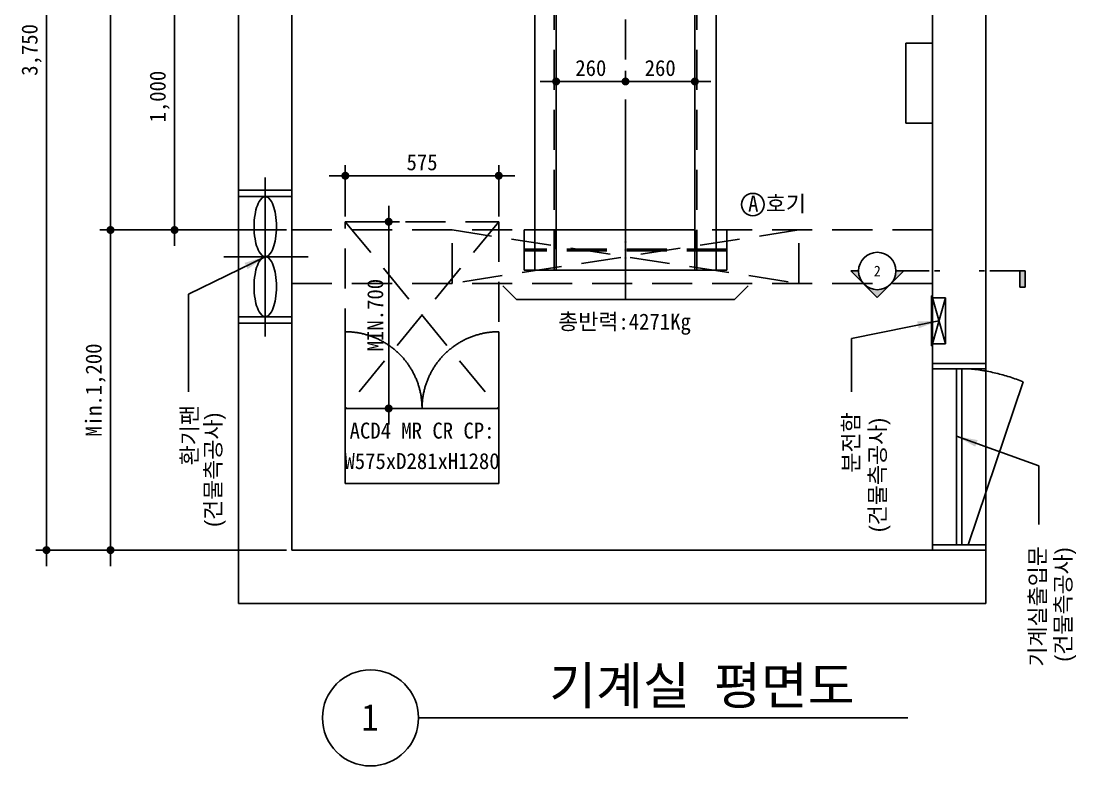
# Model space of a CAD drawing. Extents: x -9109 to 174251, y 57759 to 115528.
# Drawn here: x 100764 to 104716, y 103198 to 105990 of the extents above; entities that cross this region are included whole.
import ezdxf
from ezdxf.enums import TextEntityAlignment as Align

# ---------------------------------------------------------------- set-up
doc = ezdxf.new("R2010")
doc.units = 0
doc.header["$LTSCALE"] = 600
doc.header["$MEASUREMENT"] = 0
for name, pattern in [('CENTER', [2, 1.25, -0.25, 0.25, -0.25]), ('HIDDEN', [0.375, 0.25, -0.125]), ('PHANTOM', [2.5, 1.25, -0.25, 0.25, -0.25, 0.25, -0.25])]:
    doc.linetypes.add(name, pattern=pattern)
doc.layers.get('0').update_dxf_attribs({"linetype": 'CONTINUOUS'})
for name, color, linetype in [('1', 3, 'CONTINUOUS'), ('2', 4, 'HIDDEN'), ('3', 1, 'CENTER'), ('4', 6, 'PHANTOM'), ('6', 2, 'CONTINUOUS'), ('A-DIMS', 7, 'CONTINUOUS')]:
    doc.layers.add(name, color=color, linetype=linetype)
for name, color, linetype, lineweight in [('A-MKXS-LEAD', 7, 'CONTINUOUS', 25), ('A-MKXS-MAK1', 3, 'CONTINUOUS', 25), ('A-MKXS-TEXT1', 3, 'CONTINUOUS', 25), ('A-MKXS-TEXT2', 7, 'CONTINUOUS', 25), ('A-XXXX-SYMB', 7, 'CONTINUOUS', 25), ('A-XXXX-TXT1', 3, 'CONTINUOUS', 25)]:
    doc.layers.add(name, color=color, linetype=linetype, lineweight=lineweight)
doc.styles.add('HY울릉도L', font='')
doc.styles.add('OTIS', font='')
doc.styles.add('굴림', font='')
doc.styles.add('돋움체', font='')
doc.styles.get('HY울릉도L').set_extended_font_data('Dotum')
doc.styles.get('OTIS').set_extended_font_data('Dotum')
doc.styles.get('굴림').set_extended_font_data('Dotum')
doc.styles.get('돋움체').set_extended_font_data('DotumChe')
doc.dimstyles.new('CDIM', dxfattribs={"dimtxt": 3, "dimasz": 1.5, "dimexe": 2, "dimexo": 1, "dimgap": 1, "dimtad": 1, "dimdec": 0, "dimrnd": 0.5, "dimzin": 0, "dimdsep": 32, "dimlunit": 6, "dimtxsty": 'HY울릉도L', "dimblk1": '_CIDOT', "dimblk2": '_CIDOT', "dimsah": 1, "dimcen": 5.5, "dimclrd": 2, "dimclre": 2, "dimclrt": 7, "dimadec": 0, "dimazin": 0, "dimtfac": 1, "dimtdec": 0, "dimtix": 1, "dimtmove": 2, "dimatfit": 1, "dimldrblk": '_CIDOT', "dimfxl": 1, "dimtolj": 1, "dimtzin": 0, "dimlwd": -1, "dimarcsym": 0})
doc.dimstyles.new('OTIS', dxfattribs={"dimscale": 100, "dimtxt": 2.25, "dimasz": 2, "dimexe": 0.8, "dimexo": 0.8, "dimgap": 0.7, "dimtad": 1, "dimdsep": 46, "dimtxsty": '굴림', "dimblk": 'DOT', "dimcen": 0, "dimclrd": 3, "dimclre": 3, "dimclrt": 3, "dimadec": 0, "dimazin": 0, "dimtfac": 1, "dimtmove": 0, "dimatfit": 3, "dimfxl": 1, "dimtolj": 1, "dimarcsym": 0})

# ---------------------------------------------------------------- blocks, each defined once
blk = doc.blocks.new('A$C27541DAA')
for p, q in [((0, -300), (-100, -300)), ((0, -600), (0, -300)), ((0, -600), (-100, -600))]:
    blk.add_line(p, q)
at = {"color": 7}
blk.add_line((-100, -300), (-100, -600), dxfattribs=at)
blk = doc.blocks.new('_CIDOT')
at = {"color": 0, "linetype": 'ByBlock'}
blk.add_line((2, 0), (-1, 0), dxfattribs=at)
at = {"color": 0, "linetype": 'ByBlock', "const_width": 0.5}
blk.add_lwpolyline([(-0.25, 0, 1), (0.25, 0, 1)], format="xyb", close=True, dxfattribs=at)
blk = doc.blocks.new('*D722')
at = {"layer": 'A-DIMS', "lineweight": -2, "transparency": 16777216}
for p, q in [((102768.6, 105781.1), (102768.6, 105803.8)), ((103028.6, 105778.3), (103028.6, 105803.8))]:
    blk.add_line(p, q, dxfattribs=at)
at = {"layer": 'A-DIMS', "transparency": 16777216}
blk.add_line((102798.6, 105763.8), (102998.6, 105763.8), dxfattribs=at)
at = {"layer": 'A-DIMS', "transparency": 16777216, "xscale": 30, "yscale": 30, "zscale": 30, "rotation": 180}
blk.add_blockref('_CIDOT', (102768.6, 105763.8), dxfattribs=at)
at = {"layer": 'A-DIMS', "transparency": 16777216, "xscale": 30, "yscale": 30, "zscale": 30}
blk.add_blockref('_CIDOT', (103028.6, 105763.8), dxfattribs=at)
at = {"layer": 'A-DIMS', "color": 3, "transparency": 16777216, "insert": (102898.6, 105813.9), "char_height": 60, "attachment_point": 5, "style": '돋움체'}
blk.add_mtext('\\A1;260', dxfattribs=at)
blk = doc.blocks.new('*D723')
at = {"layer": 'A-DIMS', "lineweight": -2, "transparency": 16777216}
for p, q in [((103028.6, 105778.3), (103028.6, 105803.8)), ((103288.6, 105781.1), (103288.6, 105803.8))]:
    blk.add_line(p, q, dxfattribs=at)
at = {"layer": 'A-DIMS', "transparency": 16777216}
blk.add_line((103258.6, 105763.8), (103058.6, 105763.8), dxfattribs=at)
at = {"layer": 'A-DIMS', "transparency": 16777216, "xscale": 30, "yscale": 30, "zscale": 30, "rotation": 180}
blk.add_blockref('_CIDOT', (103028.6, 105763.8), dxfattribs=at)
at = {"layer": 'A-DIMS', "transparency": 16777216, "xscale": 30, "yscale": 30, "zscale": 30}
blk.add_blockref('_CIDOT', (103288.6, 105763.8), dxfattribs=at)
at = {"layer": 'A-DIMS', "color": 3, "transparency": 16777216, "insert": (103158.6, 105813.9), "char_height": 60, "attachment_point": 5, "style": '돋움체'}
blk.add_mtext('\\A1;260', dxfattribs=at)
blk = doc.blocks.new('4.1T SPACE 빔(260)')
h = blk.add_hatch(color=256)
h.paths.add_polyline_path([(0, 106.5, -0.414214), (1.5, 105), (0, 105)])
h.paths.add_polyline_path([(0, 106.5), (0, 105), (-1.5, 105, -0.414214)])
h.paths.add_polyline_path([(-1.5, 105), (0, 105), (0, 103.5, -0.414214)])
h.paths.add_polyline_path([(0, 105), (1.5, 105, -0.414214), (0, 103.5)])
h = blk.add_hatch(color=256)
h.paths.add_polyline_path([(0, 75), (0, 76.5, -0.414214), (1.5, 75)])
h.paths.add_polyline_path([(-1.5, 75, -0.414214), (0, 76.5), (0, 75)])
h.paths.add_polyline_path([(0, 73.5, -0.414214), (-1.5, 75), (0, 75)])
h.paths.add_polyline_path([(0, 75), (1.5, 75, -0.414214), (0, 73.5)])
h = blk.add_hatch(color=256)
h.paths.add_polyline_path([(0, 46.5, -0.414214), (1.5, 45), (0, 45)])
h.paths.add_polyline_path([(0, 46.5), (0, 45), (-1.5, 45, -0.414214)])
h.paths.add_polyline_path([(-1.5, 45), (0, 45), (0, 43.5, -0.414214)])
h.paths.add_polyline_path([(0, 45), (1.5, 45, -0.414214), (0, 43.5)])
for p, q in [((-380, 0), (-380, 150)), ((-380, 150), (380, 150)), ((-340, 150), (-260, 150)), ((340, 150), (260, 150)), ((380, 150), (380, 0)), ((-260, 0), (260, 0)), ((-260, 0), (260, 0)), ((-340, 0), (-380, 0)), ((260, 0), (-260, 0)), ((380, 0), (340, 0))]:
    blk.add_line(p, q)
for centre in [(0, 105), (0, 75), (0, 45)]:
    blk.add_circle(centre, 1.5)
at = {"layer": '2'}
for p, q in [((380, 78), (-380, 78)), ((380, 72), (-380, 72)), ((-266, 5), (-266, 72)), ((-260, 5), (-260, 72)), ((260, 5), (260, 72)), ((266, 5), (266, 72)), ((-266, 5), (-260, 5)), ((266, 5), (260, 5))]:
    blk.add_line(p, q, dxfattribs=at)
at = {"layer": '4'}
blk.add_line((0, 123.9), (0, 23.8), dxfattribs=at)
blk = doc.blocks.new('*D728')
at = {"layer": 'A-DIMS', "lineweight": -2, "transparency": 16777216}
for p, q in [((101498.6, 106207.1), (101298.6, 106207.1)), ((101758.6, 105207.1), (101298.6, 105207.1))]:
    blk.add_line(p, q, dxfattribs=at)
at = {"layer": 'A-DIMS', "transparency": 16777216}
blk.add_line((101338.6, 106177.1), (101338.6, 105237.1), dxfattribs=at)
at = {"layer": 'A-DIMS', "transparency": 16777216, "xscale": 30, "yscale": 30, "zscale": 30}
for p, rotation in [((101338.6, 106207.1), 90), ((101338.6, 105207.1), 270)]:
    blk.add_blockref('_CIDOT', p, dxfattribs=dict(at, rotation=rotation))
at = {"layer": 'A-DIMS', "color": 3, "transparency": 16777216, "insert": (101282.9, 105707.1), "char_height": 60, "attachment_point": 5, "rotation": 90, "style": '돋움체'}
blk.add_mtext('\\A1;1,000', dxfattribs=at)
blk = doc.blocks.new('*D729')
at = {"layer": 'A-DIMS', "lineweight": -2, "transparency": 16777216}
for p, q in [((101758.6, 107757.1), (100818.6, 107757.1)), ((101758.6, 104007.1), (100818.6, 104007.1))]:
    blk.add_line(p, q, dxfattribs=at)
at = {"layer": 'A-DIMS', "transparency": 16777216}
blk.add_line((100858.6, 107727.1), (100858.6, 104037.1), dxfattribs=at)
at = {"layer": 'A-DIMS', "transparency": 16777216, "xscale": 30, "yscale": 30, "zscale": 30}
for p, rotation in [((100858.6, 107757.1), 90), ((100858.6, 104007.1), 270)]:
    blk.add_blockref('_CIDOT', p, dxfattribs=dict(at, rotation=rotation))
at = {"layer": 'A-DIMS', "color": 3, "transparency": 16777216, "insert": (100802.9, 105882.1), "char_height": 60, "attachment_point": 5, "rotation": 90, "style": '돋움체'}
blk.add_mtext('\\A1;3,750', dxfattribs=at)
blk = doc.blocks.new('*D730')
at = {"layer": 'A-DIMS', "lineweight": -2, "transparency": 16777216}
for p, q in [((101758.6, 107757.1), (101058.6, 107757.1)), ((101758.6, 105207.1), (101058.6, 105207.1))]:
    blk.add_line(p, q, dxfattribs=at)
at = {"layer": 'A-DIMS', "transparency": 16777216}
blk.add_line((101098.6, 107727.1), (101098.6, 105237.1), dxfattribs=at)
at = {"layer": 'A-DIMS', "transparency": 16777216, "xscale": 30, "yscale": 30, "zscale": 30}
for p, rotation in [((101098.6, 107757.1), 90), ((101098.6, 105207.1), 270)]:
    blk.add_blockref('_CIDOT', p, dxfattribs=dict(at, rotation=rotation))
at = {"layer": 'A-DIMS', "color": 3, "transparency": 16777216, "insert": (101042.9, 106482.1), "char_height": 60, "attachment_point": 5, "rotation": 90, "style": '돋움체'}
blk.add_mtext('\\A1;HD 2,550', dxfattribs=at)
blk = doc.blocks.new('*D731')
at = {"layer": 'A-DIMS', "lineweight": -2, "transparency": 16777216}
for p, q in [((101758.6, 105207.1), (101058.6, 105207.1)), ((101758.6, 104007.1), (101058.6, 104007.1))]:
    blk.add_line(p, q, dxfattribs=at)
at = {"layer": 'A-DIMS', "transparency": 16777216}
blk.add_line((101098.6, 105177.1), (101098.6, 104037.1), dxfattribs=at)
at = {"layer": 'A-DIMS', "transparency": 16777216, "xscale": 30, "yscale": 30, "zscale": 30}
for p, rotation in [((101098.6, 105207.1), 90), ((101098.6, 104007.1), 270)]:
    blk.add_blockref('_CIDOT', p, dxfattribs=dict(at, rotation=rotation))
at = {"layer": 'A-DIMS', "color": 3, "transparency": 16777216, "insert": (101042.9, 104607.1), "char_height": 60, "attachment_point": 5, "rotation": 90, "style": '돋움체'}
blk.add_mtext('\\A1;Min.1,200', dxfattribs=at)
blk = doc.blocks.new('B-B')
at = {"color": 7}
for p, q in [((7.5, 48.75), (180, 48.75)), ((0, 0), (187.5, 0)), ((0, -3.75), (187.5, -3.75))]:
    blk.add_line(p, q, dxfattribs=at)
for p, q in [((7.5, 0), (7.5, 48.75)), ((180, 0), (180, 48.75)), ((0, -3.75), (0, 0)), ((187.5, -3.75), (187.5, 0))]:
    blk.add_line(p, q)
at = {"layer": '1'}
for p, q in [((7.5, 0), (180, 48.75)), ((180, 0), (7.5, 48.75))]:
    blk.add_line(p, q, dxfattribs=at)
blk = doc.blocks.new('A$C0403078E')
at = {"layer": '4'}
blk.add_line((-330, -34.1), (280.7, -240), dxfattribs=at)
blk.add_arc((-362.5, 22.5), 694.7, 337.8028, 355.4446, dxfattribs=at)
blk = doc.blocks.new('B-E')
for p, q in [((0, 200), (0, 100)), ((20, 200), (20, 100)), ((680, 200), (680, 100)), ((700, 200), (700, 100)), ((0, 0), (0, 100)), ((20, 110), (350, 110)), ((20, 0), (20, 100)), ((20, 90), (350, 90)), ((680, 110), (350, 110)), ((680, 90), (350, 90)), ((680, 0), (680, 100)), ((700, 0), (700, 100))]:
    blk.add_line(p, q)
at = {"extrusion": (0, 0, -1), "zscale": -1, "rotation": 180}
blk.add_blockref('A$C0403078E', (-350, 100), dxfattribs=at)
blk = doc.blocks.new('B-F')
for p, q in [((0, 498), (-200, 498)), ((0, 474), (-200, 474)), ((0, 24), (-200, 24)), ((0, 0), (-200, 0))]:
    blk.add_line(p, q)
for points in [[(-100, 249, -0.212428), (-113.3, 254.9, -0.094335), (-129.7, 282, -0.051015), (-138.5, 315.5, -0.038375), (-142, 361.5, -0.038375), (-138.5, 407.5, -0.051015), (-129.7, 441, -0.094335), (-113.3, 468.1, -0.212428), (-100, 474, -0.212428), (-86.7, 468.1, -0.094335), (-70.3, 441, -0.051015), (-61.5, 407.5, -0.038375), (-58, 361.5, -0.038375), (-61.5, 315.5, -0.051015), (-70.3, 282, -0.094335), (-86.7, 254.9, -0.212428)], [(-100, 249, 0.212428), (-113.3, 243.1, 0.094335), (-129.7, 216, 0.051015), (-138.5, 182.5, 0.038375), (-142, 136.5, 0.038375), (-138.5, 90.5, 0.051015), (-129.7, 57, 0.094335), (-113.3, 29.9, 0.212428), (-100, 24, 0.212428), (-86.7, 29.9, 0.094335), (-70.3, 57, 0.051015), (-61.5, 90.5, 0.038375), (-58, 136.5, 0.038375), (-61.5, 182.5, 0.051015), (-70.3, 216, 0.094335), (-86.7, 243.1, 0.212428)]]:
    blk.add_lwpolyline(points, format="xyb", close=True)
at = {"layer": '3'}
for p, q in [((-100, -50), (-100, 545.9)), ((61.3, 249), (-255.5, 249))]:
    blk.add_line(p, q, dxfattribs=at)
blk = doc.blocks.new('*D732')
at = {"layer": 'A-DIMS', "lineweight": -2, "transparency": 16777216}
for p, q in [((101998.6, 105238.1), (102181.1, 105238.1)), ((101998.6, 104538.1), (102181.1, 104538.1))]:
    blk.add_line(p, q, dxfattribs=at)
at = {"layer": 'A-DIMS', "transparency": 16777216}
blk.add_line((102141.1, 105208.1), (102141.1, 104568.1), dxfattribs=at)
at = {"layer": 'A-DIMS', "transparency": 16777216, "xscale": 30, "yscale": 30, "zscale": 30}
for p, rotation in [((102141.1, 105238.1), 90), ((102141.1, 104538.1), 270)]:
    blk.add_blockref('_CIDOT', p, dxfattribs=dict(at, rotation=rotation))
at = {"layer": 'A-DIMS', "color": 3, "transparency": 16777216, "insert": (102091, 104888.1), "char_height": 60, "attachment_point": 5, "rotation": 90, "style": '돋움체'}
blk.add_mtext('\\A1;MIN.700', dxfattribs=at)
blk = doc.blocks.new('ACD4-2')
blk.add_lwpolyline([(0, 281), (575, 281), (575, 0), (0, 0)], close=True)
at = {"layer": '2'}
for p, q in [((0, 981), (575, 281)), ((575, 981), (0, 281))]:
    blk.add_line(p, q, dxfattribs=at)
blk.add_lwpolyline([(0, 981), (575, 981), (575, 281), (0, 281)], close=True, dxfattribs=at)
at = {"layer": '4'}
for p, q in [((0, 281), (0, 568.5)), ((575, 281), (575, 568.5))]:
    blk.add_line(p, q, dxfattribs=at)
for centre, start, end in [((0, 281), 0, 90), ((575, 281), 90, 180)]:
    blk.add_arc(centre, 287.5, start, end, dxfattribs=at)
blk = doc.blocks.new('*D733')
at = {"layer": 'A-DIMS', "lineweight": -2, "transparency": 16777216}
for p, q in [((101978.6, 105258.1), (101978.6, 105450.5)), ((102553.6, 105258.1), (102553.6, 105450.5))]:
    blk.add_line(p, q, dxfattribs=at)
at = {"layer": 'A-DIMS', "transparency": 16777216}
blk.add_line((102008.6, 105410.5), (102523.6, 105410.5), dxfattribs=at)
at = {"layer": 'A-DIMS', "transparency": 16777216, "xscale": 30, "yscale": 30, "zscale": 30, "rotation": 180}
blk.add_blockref('_CIDOT', (101978.6, 105410.5), dxfattribs=at)
at = {"layer": 'A-DIMS', "transparency": 16777216, "xscale": 30, "yscale": 30, "zscale": 30}
blk.add_blockref('_CIDOT', (102553.6, 105410.5), dxfattribs=at)
at = {"layer": 'A-DIMS', "color": 3, "transparency": 16777216, "insert": (102266.1, 105460.5), "char_height": 60, "attachment_point": 5, "style": '돋움체'}
blk.add_mtext('\\A1;575', dxfattribs=at)

msp = doc.modelspace()

# ---------------------------------------------------------------- hatches: boundary and pattern name
at = {"layer": 'A-MKXS-MAK1'}
h = msp.add_hatch(color=256, dxfattribs=at)
h.paths.add_polyline_path([(103972.2, 104954.4), (104021.7, 105003.9, -0.414214), (103922.7, 105003.9)])
h.paths.add_polyline_path([(104021.7, 105003.9), (104071.2, 105053.4), (104042.2, 105053.4, -0.198912)])
h.paths.add_polyline_path([(103922.7, 105003.9, -0.198912), (103902.2, 105053.4), (103873.2, 105053.4)])
msp.add_hatch(color=256, dxfattribs=at).paths.add_polyline_path([(104506.4, 104993.4), (104526.4, 104993.4), (104526.4, 105053.4), (104506.4, 105053.4)])

# ---------------------------------------------------------------- linework, layer by layer
for p, q in [((102688.6, 107907.1), (102688.6, 105057.1)), ((103368.6, 107907.1), (103368.6, 105057.1)), ((102768.6, 106112.1), (102768.6, 105057.1)), ((103288.6, 106112.1), (103288.6, 105057.1))]:
    msp.add_line(p, q)
msp.add_lwpolyline([(104378.6, 103807.1), (101578.6, 103807.1), (101578.6, 107957.1), (104378.6, 107957.1)], close=True)
msp.add_lwpolyline([(103368.6, 107757.1), (104178.6, 107757.1), (104178.6, 104007.1), (101778.6, 104007.1), (101778.6, 107757.1), (102688.6, 107757.1)])
at = {"layer": '1'}
msp.add_circle((103505.7, 105302.4), 42, dxfattribs=at)
at = {"layer": '2'}
for p, q in [((102761.1, 105057.1), (102761.1, 107907.1)), ((103296.1, 107907.1), (103296.1, 105057.1)), ((104178.6, 105207.1), (101778.6, 105207.1)), ((102378.6, 105007.1), (102378.6, 105207.1)), ((103678.6, 105207.1), (102378.6, 105007.1)), ((102378.6, 105207.1), (103678.6, 105007.1)), ((103678.6, 105007.1), (103678.6, 105207.1)), ((104178.6, 105007.1), (101778.6, 105007.1))]:
    msp.add_line(p, q, dxfattribs=at)
at = {"layer": '3'}
msp.add_line((103028.6, 104945.9), (103028.6, 108037.1), dxfattribs=at)
at = {"layer": '6'}
msp.add_lwpolyline([(103488, 104998.3), (103436.8, 104947.1), (102620.4, 104947.1), (102569.2, 104998.3)], dxfattribs=at)
at = {"layer": 'A-MKXS-LEAD'}
for p, q in [((101390.9, 104966.7), (101390.9, 104600.4)), ((103875.8, 104600.4), (103875.8, 104800.7)), ((104577.4, 104323), (104577.4, 104102.5))]:
    msp.add_line(p, q, dxfattribs=at)
at = {"layer": 'A-MKXS-MAK1'}
for p, q in [((103873.2, 105053.4), (103972.2, 104954.4)), ((103902.2, 105053.4), (103873.2, 105053.4)), ((104071.2, 105053.4), (103972.2, 104954.4)), ((104166.8, 105053.4), (104042.2, 105053.4)), ((104206.8, 105053.4), (104186.8, 105053.4)), ((104373.8, 105053.4), (104353.8, 105053.4)), ((104526.4, 105053.4), (104393.8, 105053.4)), ((104506.4, 105053.4), (104506.4, 104993.4)), ((104526.4, 105053.4), (104526.4, 104993.4)), ((104526.4, 104993.4), (104506.4, 104993.4))]:
    msp.add_line(p, q, dxfattribs=at)
msp.add_circle((103972.2, 105053.4), 70, dxfattribs=at)
at = {"layer": 'A-XXXX-SYMB'}
msp.add_line((102253, 103378.1), (104086.8, 103378.1), dxfattribs=at)
msp.add_circle((102073, 103378.1), 180, dxfattribs=at)

# ---------------------------------------------------------------- block references
for name, p in [('A$C27541DAA', (104178.6, 106207.1)), ('B-F', (101778.6, 104858.1)), ('ACD4-2', (101978.6, 104257.1))]:
    msp.add_blockref(name, p)
at = {"xscale": -1}
for name, p, rotation in [('4.1T SPACE 빔(260)', (103028.6, 105207.1), 180), ('B-E', (104178.6, 104007.1), 270)]:
    msp.add_blockref(name, p, dxfattribs=dict(at, rotation=rotation))
at = {"rotation": 269.9999999999999}
msp.add_blockref('B-B', (104178.6, 104960.9), dxfattribs=at)

# ---------------------------------------------------------------- texts
at = {"layer": '1', "color": 3, "style": 'OTIS'}
for s, p in [('환기팬', (101424.6, 104324.9)), ('(건물측공사)', (101512.7, 104093.9)), ('분전함', (103903.4, 104297.5)), ('(건물측공사)', (104002.8, 104074.3)), ('기계실출입문', (104602.4, 103570.2)), ('(건물측공사)', (104698.4, 103588.8))]:
    msp.add_text(s, height=60, rotation=90, dxfattribs=at).set_placement(p)
at = {"layer": 'A-MKXS-TEXT1', "style": '돋움체'}
for s, p in [('A', (103507.4, 105306)), ('ACD4 MR CR CP:', (102266.1, 104455.1)), ('W575xD281xH1280', (102266.1, 104340.9))]:
    msp.add_text(s, height=60, dxfattribs=at).set_placement(p, align=Align.MIDDLE_CENTER)
msp.add_text('호기', height=60, dxfattribs=at).set_placement((103554.3, 105275.7))
msp.add_text('총반력:4271Kg', height=60, dxfattribs=at).set_placement((103024.8, 104833.8), align=Align.CENTER)
at = {"layer": 'A-MKXS-TEXT2', "style": '돋움체'}
msp.add_text('2', height=40, dxfattribs=at).set_placement((103972.2, 105053.4), align=Align.MIDDLE)
at = {"layer": 'A-XXXX-TXT1', "style": '돋움체'}
msp.add_text('기계실 평면도', height=140, dxfattribs=at).set_placement((103887.4, 103387.2), align=Align.BOTTOM_RIGHT)
msp.add_text('1', height=100, dxfattribs=at).set_placement((102070.7, 103380.3), align=Align.MIDDLE)

# ---------------------------------------------------------------- dimensions: what is measured, and where the dimension line sits
at = {"layer": 'A-DIMS'}
for base, p1, p2, angle, picture, middle in [((100858.6, 104007.1), (101778.6, 107757.1), (101778.6, 104007.1), 90, '*D729', (100802.9, 105882.1)), ((101338.6, 105207.1), (101518.6, 106207.1), (101778.6, 105207.1), 90, '*D728', (101282.9, 105707.1)), ((103028.6, 105763.8), (103288.6, 105761.1), (103028.6, 105758.3), 180, '*D723', (103158.6, 105813.9))]:
    dim = msp.add_linear_dim(base=base, p1=p1, p2=p2, angle=angle, dimstyle='CDIM', override={"dimscale": 20, "dimtxsty": '돋움체', "dimclrd": 256, "dimclre": 256, "dimclrt": 3}, dxfattribs=at)
    dim.commit()
    dim.dimension.update_dxf_attribs({"geometry": picture, "text_midpoint": middle})
for base, p1, p2, text, picture, middle in [((101098.6, 105207.1), (101778.6, 107757.1), (101778.6, 105207.1), 'HD <>', '*D730', (101042.9, 106482.1)), ((102141.1, 104538.1), (101978.6, 105238.1), (101978.6, 104538.1), 'MIN.<>', '*D732', (102091, 104888.1)), ((101098.6, 104007.1), (101778.6, 105207.1), (101778.6, 104007.1), 'Min.<>', '*D731', (101042.9, 104607.1))]:
    dim = msp.add_linear_dim(base=base, p1=p1, p2=p2, angle=90, text=text, dimstyle='CDIM', override={"dimscale": 20, "dimtxsty": '돋움체', "dimclrd": 256, "dimclre": 256, "dimclrt": 3}, dxfattribs=at)
    dim.commit()
    dim.dimension.update_dxf_attribs({"geometry": picture, "text_midpoint": middle})
for base, p1, p2, picture, middle in [((103028.6, 105763.8), (102768.6, 105761.1), (103028.6, 105758.3), '*D722', (102898.6, 105813.9)), ((102553.6, 105410.5), (101978.6, 105238.1), (102553.6, 105238.1), '*D733', (102266.1, 105460.5))]:
    dim = msp.add_linear_dim(base=base, p1=p1, p2=p2, dimstyle='CDIM', override={"dimscale": 20, "dimtxsty": '돋움체', "dimclrd": 256, "dimclre": 256, "dimclrt": 3}, dxfattribs=at)
    dim.commit()
    dim.dimension.update_dxf_attribs({"geometry": picture, "text_midpoint": middle})

# ---------------------------------------------------------------- leaders
at = {"layer": 'A-MKXS-LEAD'}
for points in [[(101678.6, 105107.1), (101390.9, 104966.7)], [(104203, 104867.1), (103875.8, 104800.7)], [(104268.6, 104434.3), (104577.4, 104323)]]:
    msp.add_leader(points, dimstyle='OTIS', override={"dimscale": 40, "dimtad": 0, "dimtxsty": 'OTIS', "dimclrd": 256, "dimatfit": 0}, dxfattribs=at)

doc.saveas('drawing.dxf')
